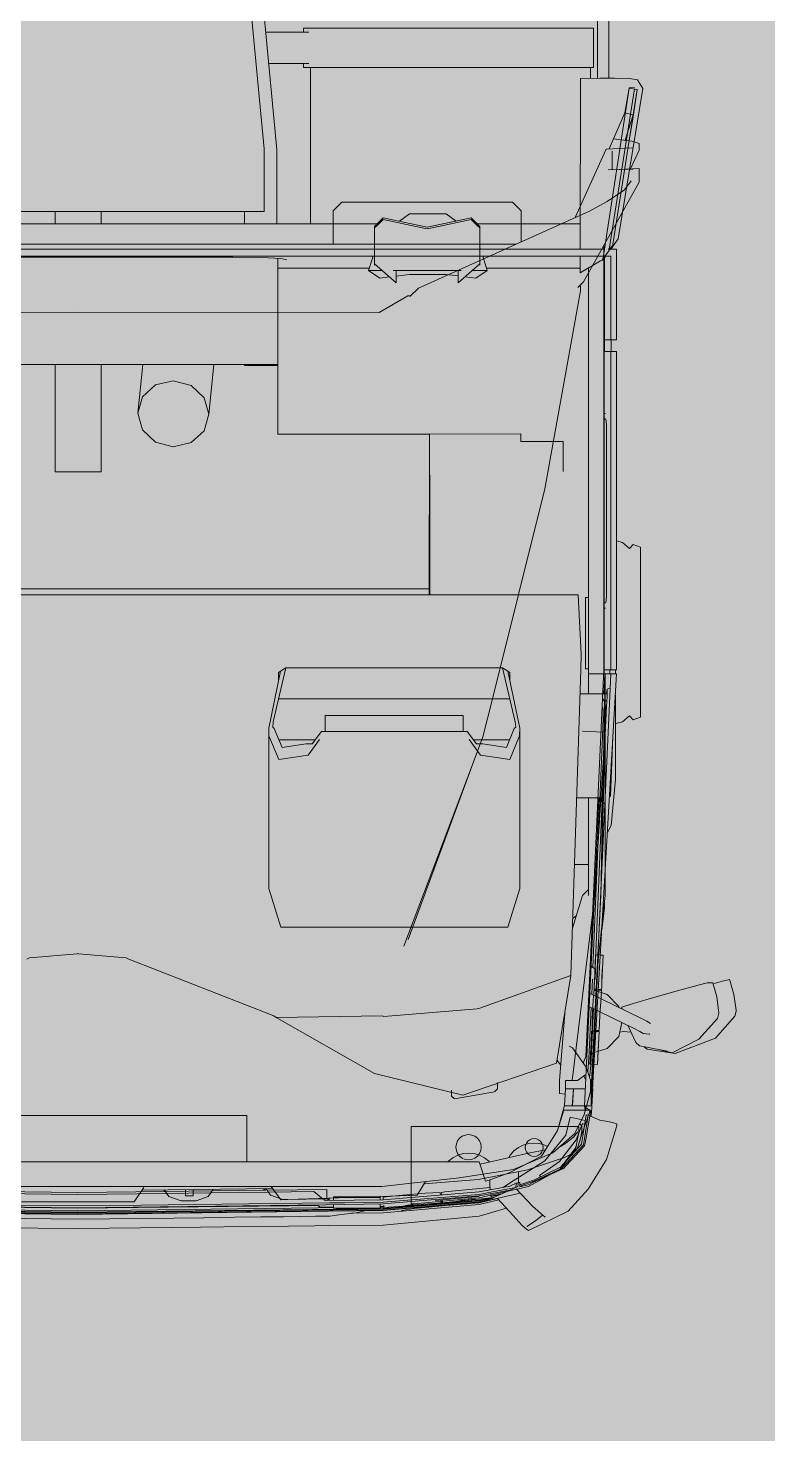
# Model space of a CAD drawing. Header units: millimetres. Extents: x 141848 to 1648660, y -821378 to -151356.
# Drawn here: x 210224 to 211249, y -199998 to -198052 of the extents above; entities that cross this region are included whole.
import ezdxf

# ---------------------------------------------------------------- set-up
doc = ezdxf.new("R2010")
doc.units = ezdxf.units.MM
doc.header["$MEASUREMENT"] = 0
doc.layers.add('Cars', color=7, linetype='Continuous')

# ---------------------------------------------------------------- blocks, each defined once
blk = doc.blocks.new('tir daf01')
at = {"layer": 'Cars', "color": 7, "linetype": 'Continuous', "lineweight": 13}
for p, q in [((296.7, 1822.4), (266.5, 1795.7)), ((303.6, 1824.3), (296.7, 1822.4)), ((305.2, 1824.3), (303.6, 1824.3)), ((326.9, 1821.2), (305.2, 1824.3)), ((346.5, 1815.7), (326.9, 1821.2)), ((347.5, 1815.4), (345.3, 1805.4)), ((347.5, 1815.4), (346.5, 1815.7)), ((266.5, 1795.7), (245, 1739.7)), ((265, 1772.9), (293.7, 1798.5)), ((301, 1800.5), (293.7, 1798.5)), ((323.5, 1797.6), (301, 1800.5)), ((342.7, 1792.2), (323.5, 1797.6)), ((345.3, 1805.4), (341.6, 1792.5)), ((342.7, 1792.2), (342.7, 1784.1)), ((246, 1735.7), (265, 1772.9)), ((339.8, 1772), (331.2, 1741.2)), ((342.7, 1784.1), (339.8, 1772)), ((251.1, 1701), (245, 1739.7)), ((246, 1735.7), (250.3, 1718.7)), ((331.2, 1741.2), (320.6, 1703.8)), ((255.7, 1690.7), (248.3, 1729.3)), ((251.1, 1701), (254.4, 1697.1)), ((272, 1704), (272, 1704.9)), ((272.9, 1695.6), (272, 1704)), ((275.7, 1691.1), (272.9, 1695.6)), ((289.9, 1700.8), (286.8, 1705.7)), ((294.2, 1692.4), (289.9, 1700.8)), ((320.6, 1703.8), (313.2, 1679)), ((1581.2, 1695), (1373.2, 1661.1)), ((1581.2, 1695), (1593.5, 1687.5)), ((255.7, 1690.7), (260.1, 1685.5)), ((260.1, 1685.5), (284.2, 1674.1)), ((274.4, 1678.7), (275.3, 1668.3)), ((279.4, 1684.1), (275.7, 1691.1)), ((310.6, 1619.4), (279.4, 1684.1)), ((329.1, 1620.4), (294.2, 1692.4)), ((313.2, 1679), (309.1, 1666)), ((712.5, 1676.5), (704.2, 1667.1)), ((710.7, 1692), (707.1, 1681.7)), ((707.1, 1681.7), (712.5, 1676.5)), ((710.7, 1692), (715.8, 1692)), ((715.8, 1692), (725.9, 1692)), ((725.9, 1692), (740.5, 1692)), ((740.5, 1692), (758.9, 1692)), ((758.9, 1692), (780.4, 1692)), ((780.4, 1692), (803.9, 1692)), ((803.9, 1692), (828.6, 1692)), ((828.6, 1692), (853.2, 1692)), ((853.2, 1692), (876.8, 1692)), ((876.8, 1692), (898.2, 1692)), ((898.2, 1692), (916.6, 1692)), ((916.6, 1692), (931.2, 1692)), ((931.2, 1692), (941.3, 1692)), ((941.3, 1692), (946.4, 1692)), ((950, 1681.7), (944.6, 1676.5)), ((944.6, 1676.5), (952.9, 1667.1)), ((946.4, 1692), (950, 1681.7)), ((1313.7, 1612.9), (1451.5, 1690)), ((1358.7, 1648.3), (1580.8, 1683.4)), ((1441.2, 1669.7), (1453.5, 1679)), ((1451.5, 1690), (1470.8, 1690)), ((1469.9, 1681.7), (1468.6, 1647)), ((1470.8, 1690), (1468.8, 1653.1)), ((1495.9, 1690), (1470.2, 1678)), ((1495.9, 1690), (1505, 1690)), ((1497.6, 1644.3), (1499.4, 1680.5)), ((1505, 1690), (1508.5, 1679.8)), ((1508.5, 1679.8), (1511.9, 1654.5)), ((1509, 1676.3), (1545.2, 1682)), ((1544.7, 1681.7), (1509.7, 1670.7)), ((1544.7, 1681.7), (1547.7, 1670.4)), ((1545.2, 1682), (1580.2, 1687.2)), ((1581.8, 1676), (1547.7, 1670.4)), ((1580.2, 1687.2), (1580.5, 1687.3)), ((1581.8, 1676), (1582.2, 1676.1)), ((1582.2, 1676.1), (1583, 1683.7)), ((1593.5, 1687.5), (1595.2, 1676.5)), ((1595.2, 1676.5), (1595.6, 1655.8)), ((143.3, 1658.8), (98.1, 1644.7)), ((145.6, 1658.9), (143.3, 1658.8)), ((147.8, 1658.9), (145.6, 1658.9)), ((149.5, 1653.3), (147.8, 1658.9)), ((172.5, 1624), (770.8, 1658.8)), ((268.7, 1661.9), (251.9, 1645.9)), ((288, 1666.1), (268.7, 1661.9)), ((275.3, 1668.3), (274.7, 1663.2)), ((306.7, 1666.7), (309.1, 1666)), ((310.2, 1661.9), (308.9, 1662.2)), ((326.9, 1645.9), (310.2, 1661.9)), ((560.9, 1651.4), (624.4, 1657.1)), ((624.4, 1657.1), (633.3, 1657.1)), ((633.3, 1657.1), (650.7, 1657.1)), ((650.7, 1657.1), (676, 1657.1)), ((676, 1657.1), (707.9, 1657.1)), ((701.4, 1657.1), (702, 1657.8)), ((704.2, 1667.1), (702, 1657.8)), ((707.9, 1657.1), (741.5, 1657.1)), ((770.8, 1658.8), (770.8, 1653.2)), ((770.8, 1651.1), (770.8, 1658.8)), ((776.5, 1657.1), (770.8, 1657.1)), ((776.5, 1658.8), (776.5, 1651.1)), ((776.5, 1658.8), (1217.4, 1658.8)), ((952.9, 1667.1), (954.9, 1658.8)), ((1217.4, 1658.8), (1217.4, 1651.1)), ((1233.2, 1651.1), (1233.2, 1658.8)), ((1233.2, 1658.8), (1358.7, 1658.8)), ((1373.2, 1661.1), (1358.7, 1650.9)), ((1358.7, 1650.7), (1358.7, 1658.8)), ((1365.2, 1653.5), (1394.7, 1658.2)), ((1425.1, 1645.9), (1441.2, 1669.7)), ((1547.7, 1670.4), (1511.9, 1654.5)), ((1595.6, 1655.8), (1595.8, 1635.7)), ((98.1, 1644.7), (57.4, 1619.4)), ((150, 1651), (149.5, 1653.3)), ((151.2, 1644), (150, 1651)), ((152.7, 1635.5), (151.2, 1644)), ((158.6, 1621.7), (152.7, 1635.7)), ((463.7, 1636.9), (196.2, 1623.5)), ((251.9, 1645.9), (245.3, 1625)), ((297.9, 1635.6), (276.8, 1634.6)), ((308.4, 1636.1), (297.9, 1635.6)), ((304.9, 1635.8), (297.9, 1635.6)), ((315.5, 1636.8), (304.9, 1635.8)), ((332.4, 1637.8), (315.5, 1636.8)), ((332.3, 1629), (326.9, 1645.9)), ((332.4, 1637.8), (332.6, 1633.3)), ((337, 1638.2), (333.8, 1638)), ((333.9, 1633.4), (333.8, 1638)), ((343.6, 1638.5), (337, 1638.2)), ((381.1, 1640), (343.6, 1638.5)), ((348.5, 1638.4), (348.5, 1638.5)), ((351.8, 1638.5), (348.5, 1638.4)), ((365.6, 1639), (351.8, 1638.5)), ((355.7, 1621.7), (776.5, 1641)), ((696.1, 1643.1), (362.4, 1628.9)), ((364.3, 1625.9), (694.9, 1639.9)), ((374.7, 1633), (463.7, 1642.9)), ((374.7, 1633), (463.7, 1642.9)), ((381.2, 1639.5), (381.1, 1640)), ((381.3, 1636.1), (381.2, 1639.5)), ((415.8, 1638.1), (446.9, 1641.9)), ((463.7, 1642.9), (426.7, 1638.8)), ((446.9, 1641.9), (454.8, 1641.9)), ((479.4, 1642.9), (463.7, 1642.9)), ((770.8, 1642.9), (463.7, 1636.9)), ((463.7, 1642.9), (479.4, 1642.9)), ((463.7, 1636.9), (691.1, 1642.9)), ((655.9, 1640.6), (463.7, 1628.6)), ((496.4, 1642.9), (479.4, 1642.9)), ((479.4, 1642.9), (496.4, 1642.9)), ((496.8, 1642.9), (496.4, 1642.9)), ((496.4, 1642.9), (523.3, 1642.9)), ((523.3, 1642.9), (570.4, 1642.9)), ((551.3, 1646), (560.9, 1651.4)), ((570.4, 1642.9), (638.4, 1642.9)), ((590.6, 1642.7), (593.2, 1638)), ((593.2, 1638.3), (596, 1638.6)), ((596, 1637.9), (593.2, 1638)), ((596, 1638.6), (603.7, 1639.2)), ((599.2, 1638), (596, 1637.9)), ((599.2, 1603.5), (599.2, 1638.8)), ((600.6, 1648.9), (601.7, 1650.1)), ((683.4, 1653.7), (601.7, 1650.1)), ((603.7, 1639.2), (616.8, 1639.9)), ((616.8, 1639.9), (725.9, 1644.9)), ((638.4, 1642.9), (691.1, 1642.9)), ((691.5, 1612), (690.2, 1640.8)), ((691.1, 1642.9), (770.8, 1642.9)), ((694.9, 1639.9), (711.2, 1640.2)), ((714.5, 1643.4), (696.1, 1643.1)), ((711.2, 1640.2), (720, 1640)), ((725.5, 1643.2), (714.5, 1643.4)), ((720, 1640), (724.2, 1639.5)), ((724.2, 1639.5), (724.4, 1638.6)), ((730.3, 1642.6), (725.5, 1643.2)), ((725.9, 1644.9), (739, 1645.6)), ((736.4, 1640.2), (730.3, 1642.6)), ((733.3, 1645.3), (733.3, 1643.2)), ((733.3, 1643.2), (733.3, 1643.1)), ((739, 1645.6), (746.8, 1645.8)), ((742.9, 1608.2), (742.9, 1645.7)), ((746.8, 1645.1), (742.9, 1644.9)), ((742.9, 1641.1), (770.7, 1642.4)), ((746.8, 1645.8), (749.7, 1645.7)), ((749.7, 1645.5), (746.8, 1645.1)), ((751.6, 1650.1), (749.7, 1645.5)), ((770.7, 1642.4), (770.8, 1642.4)), ((770.8, 1619.7), (770.7, 1642.4)), ((770.8, 1653.2), (770.8, 1649.5)), ((770.8, 1651), (770.8, 1651.1)), ((770.8, 1649.4), (770.8, 1651)), ((770.8, 1649.5), (776.5, 1649.5)), ((770.8, 1640.7), (770.8, 1649.4)), ((770.8, 1642), (770.8, 1641.7)), ((770.8, 1641.7), (770.8, 1641.7)), ((776.5, 1651.1), (776.5, 1641.7)), ((776.5, 1651), (776.5, 1648.2)), ((776.5, 1651), (1217.4, 1651)), ((776.5, 1648.2), (776.5, 1641)), ((776.5, 1641), (1364, 1641)), ((861.7, 1641), (861.7, 1643.5)), ((872, 1644.3), (869.3, 1643.5)), ((869.3, 1641), (869.3, 1643.5)), ((878.9, 1644.7), (872, 1644.3)), ((892.7, 1644.8), (878.9, 1644.7)), ((1100.4, 1644.8), (892.7, 1644.8)), ((1114.3, 1644.7), (1100.4, 1644.8)), ((1121.2, 1644.3), (1114.3, 1644.7)), ((1123.9, 1643.5), (1121.2, 1644.3)), ((1123.9, 1643.5), (1123.9, 1641)), ((1131.4, 1643.5), (1131.4, 1641)), ((1217.4, 1651.1), (1217.4, 1641.7)), ((1233.2, 1651.1), (1217.4, 1651.1)), ((1217.4, 1651), (1217.4, 1648.2)), ((1217.4, 1648.2), (1217.4, 1641)), ((1233.2, 1642), (1217.4, 1642)), ((1217.4, 1641.7), (1233.2, 1641.7)), ((1233.2, 1651), (1233.2, 1651.1)), ((1233.2, 1648.2), (1233.2, 1651)), ((1233.2, 1641), (1233.2, 1648.2)), ((1347.2, 1642), (1233.2, 1642)), ((1233.2, 1641.7), (1233.2, 1642)), ((1233.2, 1641.6), (1233.2, 1641.7)), ((1326.2, 1608.1), (1342.6, 1636.3)), ((1342.6, 1636.3), (1343.7, 1639.4)), ((1345.6, 1640.6), (1343.7, 1639.4)), ((1344.3, 1639.6), (1349.1, 1643.6)), ((1349.1, 1643.6), (1344.3, 1639.6)), ((1344.3, 1639.6), (1344.3, 1639.2)), ((1349.1, 1651.1), (1349.1, 1651)), ((1349.1, 1651), (1349.1, 1648.2)), ((1349.1, 1648.2), (1349.1, 1641)), ((1349.1, 1641), (1349.1, 1642.7)), ((1349.1, 1635.1), (1349.1, 1640.3)), ((1349.1, 1629), (1349.1, 1640.3)), ((1358.7, 1649.4), (1362.4, 1651.9)), ((1358.7, 1647), (1358.7, 1649.5)), ((1358.7, 1399.5), (1358.7, 1641.8)), ((1363.6, 1653.3), (1365.2, 1653.5)), ((1402.6, 1601.5), (1497.6, 1644.3)), ((1411.4, 1621.1), (1425.1, 1645.9)), ((1468.8, 1652.6), (1494.5, 1652.6)), ((1511.9, 1654.5), (1497.8, 1648.4)), ((1595.8, 1635.7), (1595.3, 1608.9)), ((1595.7, 1648), (1971.1, 1648)), ((57.4, 1619.4), (26.5, 1591.5)), ((159.5, 1619.5), (118.5, 1612.9)), ((119.6, 1610.1), (160.1, 1616.6)), ((166.8, 1622.3), (130.4, 1609.6)), ((158, 1623.2), (162.8, 1624.1)), ((158.6, 1621.8), (166.6, 1623.2)), ((159.5, 1619.5), (158.6, 1621.7)), ((160.1, 1616.6), (159.5, 1619.5)), ((160.8, 1614), (192.3, 1622.8)), ((162.8, 1624.1), (196.3, 1625.8)), ((166.4, 1614.2), (166.4, 1618.6)), ((166.6, 1623.2), (166.6, 1623.1)), ((166.6, 1623.1), (166.6, 1623.1)), ((166.6, 1623.1), (166.6, 1622.3)), ((168.5, 1618.4), (166.8, 1622.3)), ((170, 1616.6), (168.5, 1618.4)), ((172.4, 1622.7), (172.3, 1615.4)), ((214.5, 1626.4), (172.4, 1624.4)), ((172.4, 1615.2), (172.4, 1624.4)), ((553.3, 1632.2), (172.5, 1614.2)), ((172.5, 1623.5), (172.7, 1620.4)), ((196.2, 1623.5), (172.5, 1623.5)), ((172.7, 1620.4), (172.5, 1597.1)), ((192.3, 1622.8), (208.3, 1622.4)), ((196.3, 1625.8), (196.3, 1625.5)), ((463.7, 1628.6), (207.7, 1597.3)), ((215.8, 1616.2), (207.7, 1604.6)), ((208.3, 1622.4), (226, 1616.4)), ((213.9, 1613.5), (208.8, 1615.9)), ((215.1, 1621.6), (212.3, 1621)), ((228.8, 1623), (215.1, 1621.6)), ((219.2, 1618.7), (220.1, 1618.9)), ((220.1, 1618.9), (231.5, 1620)), ((226, 1616.4), (253, 1597.6)), ((226.5, 1625.1), (228.3, 1626.1)), ((228.3, 1626.1), (374.7, 1633)), ((246.7, 1624), (228.8, 1623)), ((275.3, 1634.5), (229.9, 1632.5)), ((258.8, 1633.5), (229.9, 1632.5)), ((230.2, 1627.3), (229.9, 1632.5)), ((229.9, 1632.5), (229.9, 1632.5)), ((230.3, 1626.1), (230.5, 1622.4)), ((275.8, 1624.8), (230.5, 1622.4)), ((230.5, 1621.8), (259.3, 1623.4)), ((230.5, 1622.4), (230.5, 1621.8)), ((231.5, 1620), (247, 1620.9)), ((231.7, 1612.4), (241.1, 1615.9)), ((241.1, 1615.9), (355.7, 1621.7)), ((307.2, 1626.6), (246.7, 1624)), ((247, 1620.9), (308.6, 1623.5)), ((275.3, 1634.5), (258.8, 1633.5)), ((259.3, 1623.4), (275.8, 1624.2)), ((259.3, 1623.3), (259.3, 1623.9)), ((275.3, 1634.5), (275.5, 1630)), ((275.8, 1624.8), (275.6, 1628.2)), ((275.8, 1624.6), (275.8, 1624.8)), ((275.8, 1624.2), (275.8, 1624.6)), ((276.8, 1634.6), (277, 1630)), ((277.1, 1628.2), (277.3, 1624.7)), ((292.8, 1625.1), (277.3, 1624.7)), ((318.8, 1626.5), (292.8, 1625.1)), ((305, 1625.8), (304.9, 1625.8)), ((305.1, 1625.8), (305, 1625.8)), ((332.9, 1627.9), (318.8, 1626.5)), ((347.8, 1628.3), (325.7, 1627.4)), ((327.2, 1624.3), (347.9, 1625.2)), ((332.8, 1630.8), (332.9, 1627.9)), ((334.1, 1628.1), (334, 1630.8)), ((334.2, 1627.9), (334.1, 1628.1)), ((337.4, 1627.9), (334.2, 1627.9)), ((344.1, 1628.1), (337.4, 1627.9)), ((381.6, 1629.6), (344.1, 1628.1)), ((347.8, 1629), (361.9, 1629.6)), ((347.8, 1627.3), (347.8, 1629)), ((361.9, 1629.6), (366.7, 1622.2)), ((381.4, 1633), (381.6, 1629.6)), ((463.7, 1619.7), (479.4, 1619.7)), ((472.1, 1619.7), (463.9, 1611.6)), ((479.4, 1619.7), (496.4, 1619.7)), ((496.4, 1619.7), (523.3, 1619.7)), ((506.7, 1600.5), (506.7, 1619.7)), ((523.3, 1619.7), (570.4, 1619.7)), ((599.2, 1634.3), (553.3, 1632.2)), ((570.4, 1619.7), (599.2, 1619.7)), ((742.9, 1619.7), (770.8, 1619.7)), ((770.8, 1619.7), (776.6, 1619.7)), ((776.6, 1619.7), (889.7, 1619.7)), ((777.6, 1619.7), (777.6, 1615.5)), ((876.4, 1615.5), (876.4, 1619.7)), ((889.7, 1619.7), (940.2, 1619.7)), ((940.2, 1619.7), (997.5, 1619.7)), ((997.5, 1619.7), (1041.6, 1619.7)), ((1041.6, 1619.7), (1332.7, 1619.7)), ((1305, 1384), (1411.4, 1621.1)), ((1326.2, 1608.1), (1332.7, 1619.6)), ((1332.7, 1619.7), (1332.7, 1619.3)), ((1348.9, 1473.2), (1349.1, 1635.1)), ((1610.3, 1622.5), (1595.5, 1622.5)), ((1595.7, 1632.2), (1971.1, 1632.2)), ((1610.3, 1618.6), (1610.3, 1626.6)), ((1665, 1626.6), (1610.3, 1626.6)), ((1610.3, 1602), (1610.3, 1618.6)), ((1665, 1626.6), (1665, 1618.6)), ((1665, 1618.6), (1665, 1602)), ((113.9, 1602.1), (84.7, 1580.7)), ((118.5, 1612.9), (85.9, 1582.6)), ((85.9, 1580.7), (115, 1602.2)), ((87.6, 1581.1), (119.6, 1610.1)), ((125.4, 1602.7), (95.3, 1579.6)), ((106.4, 1597.6), (100.5, 1585.7)), ((113.2, 1603.9), (106.4, 1597.6)), ((107.3, 1570.5), (134.2, 1601)), ((113.2, 1603.9), (125.4, 1608.4)), ((126.1, 1608.2), (113.2, 1603.9)), ((126.9, 1604.7), (113.9, 1602.1)), ((115, 1602.2), (116.2, 1602.4)), ((120.8, 1588.5), (129.2, 1598.9)), ((147.9, 1611.5), (125.4, 1602.7)), ((125.4, 1608.4), (136.9, 1610.6)), ((136.9, 1610.6), (126.1, 1608.2)), ((131.6, 1605.7), (126.9, 1604.7)), ((129.2, 1598.9), (136.7, 1605.1)), ((130.2, 1609.3), (130.4, 1609.6)), ((134.7, 1606.3), (131.6, 1605.7)), ((134.2, 1601), (160.8, 1614)), ((144.2, 1606.3), (134.7, 1606.3)), ((143.9, 1610.4), (136.9, 1610.6)), ((143.9, 1610.4), (148, 1607.8)), ((144.2, 1606.3), (144.2, 1606)), ((144.2, 1606), (144.2, 1604.7)), ((144.2, 1604.7), (144.2, 1602.2)), ((144.2, 1602.2), (144.2, 1580.8)), ((146.7, 1614.5), (147.8, 1612)), ((147.8, 1612), (147.9, 1611.5)), ((152.4, 1615.4), (157.1, 1594.4)), ((166.8, 1585.6), (166.4, 1614.2)), ((166.6, 1615.4), (166.6, 1615.4)), ((166.6, 1615.4), (171.7, 1615.1)), ((172.5, 1614.2), (166.7, 1615.4)), ((170.4, 1615.6), (172.5, 1615)), ((172.4, 1615.4), (171, 1615.4)), ((172.4, 1615.2), (171.6, 1615.2)), ((172.3, 1614.2), (172.3, 1614.2)), ((172.5, 1597.1), (172.7, 1614.2)), ((196.3, 1599), (172.5, 1597.2)), ((196.3, 1599), (172.5, 1597.5)), ((172.6, 1586.5), (172.5, 1597.1)), ((172.5, 1597.1), (172.6, 1586.5)), ((196.3, 1615.3), (196.3, 1599)), ((196.3, 1599), (196.3, 1587.9)), ((196.3, 1587.9), (196.3, 1599)), ((207.7, 1604.6), (207.8, 1587.9)), ((207.7, 1597.3), (207.8, 1587.9)), ((212.8, 1614), (214.2, 1614)), ((253, 1597.6), (255, 1592.8)), ((463.9, 1611.6), (418.7, 1597.6)), ((431.9, 1598.1), (435.9, 1602.9)), ((691.5, 1611.6), (691.5, 1612)), ((782.3, 1615.5), (777.6, 1615.5)), ((871.7, 1615.5), (782.3, 1615.5)), ((876.4, 1615.5), (871.7, 1615.5)), ((880.3, 1589.1), (880.3, 1605.3)), ((1027, 1559.1), (1301.4, 1608.6)), ((1301.4, 1608.6), (1307.6, 1608.6)), ((1305.8, 1605.1), (1313.7, 1612.9)), ((1307.6, 1608.6), (1307.7, 1607)), ((1326.2, 1608.1), (1326.2, 1608.1)), ((1349.1, 1608.1), (1326.2, 1608.1)), ((1332.7, 1608.1), (1332.7, 1478.5)), ((1595.3, 1608.9), (1358.7, 1608.2)), ((1394.2, 1608.3), (1394.2, 1465.4)), ((1610.3, 1559.5), (1610.3, 1602)), ((1665, 1602), (1665, 1559.5)), ((26.5, 1591.5), (0, 1536.8)), ((61.1, 1536.6), (84.7, 1580.7)), ((85.9, 1582.6), (68.6, 1545.5)), ((70.2, 1544.8), (87.6, 1581.1)), ((95.3, 1579.6), (76.1, 1551.9)), ((98.7, 1579.5), (84.1, 1535.5)), ((132.2, 1588.3), (96.6, 1559.2)), ((100.5, 1585.7), (97.6, 1576.2)), ((116.4, 1580.8), (120.8, 1588.5)), ((157.1, 1594.4), (132.2, 1588.3)), ((172.9, 1586.5), (138.5, 1576.8)), ((138.5, 1576.8), (166.8, 1585.6)), ((144.2, 1580.8), (144.2, 1536.6)), ((166.8, 1585.6), (166.8, 1585.6)), ((196.3, 1587.9), (172.6, 1586.5)), ((172.6, 1586.5), (196.3, 1587.9)), ((196.3, 1587.9), (172.9, 1586.5)), ((188.8, 1587.5), (189.6, 1579.8)), ((189.6, 1579.8), (207.8, 1579.8)), ((204.2, 1587.9), (196.3, 1587.9)), ((196.3, 1587.9), (204.2, 1587.9)), ((207.8, 1587.9), (204.2, 1587.9)), ((204.2, 1587.9), (207.8, 1587.9)), ((207.8, 1579.8), (300.5, 1586.9)), ((228.9, 1581.4), (235.5, 1576.2)), ((353.1, 1595.5), (231.5, 1575.5)), ((880.3, 1070.6), (880.3, 1589.1)), ((1092.5, 1584.8), (1050.8, 1584.8)), ((1092.5, 1584.8), (1092.5, 1525.9)), ((23.9, 1553.3), (18.3, 1559.9)), ((96.6, 1559.2), (65.6, 1510.2)), ((84.2, 1515.9), (107.3, 1570.5)), ((138.5, 1576.8), (103.1, 1554.8)), ((103.1, 1554.9), (138.5, 1576.8)), ((107.2, 1536.6), (111.6, 1560.1)), ((118.2, 1559.5), (116.4, 1563.1)), ((120.3, 1552.1), (118.2, 1559.5)), ((231.5, 1575.5), (187.2, 1445.7)), ((736, 1486.6), (1027, 1559.1)), ((1610.3, 1291.7), (1610.3, 1559.5)), ((1665, 1559.5), (1665, 1291.7)), ((5.3, 1534.4), (13.3, 1546.2)), ((13.3, 1546.2), (21.3, 1556.3)), ((33.8, 1542.2), (23.9, 1553.3)), ((57.6, 1519.4), (33.8, 1542.2)), ((68.6, 1545.5), (61.4, 1524.5)), ((63, 1524.6), (70.2, 1544.8)), ((74.4, 1553.5), (76.1, 1551.9)), ((80, 1510.1), (103.1, 1554.9)), ((102.9, 1547.7), (102.5, 1544.5)), ((102.5, 1544.5), (102.9, 1541.3)), ((104.1, 1550.7), (102.9, 1547.7)), ((102.9, 1541.3), (104.1, 1538.3)), ((106.1, 1553.3), (104.1, 1550.7)), ((104.1, 1538.3), (106.1, 1535.7)), ((108.7, 1555.3), (106.1, 1553.3)), ((111.7, 1556.5), (108.7, 1555.3)), ((114.9, 1556.9), (111.7, 1556.5)), ((118.1, 1556.5), (114.9, 1556.9)), ((121.1, 1555.3), (118.1, 1556.5)), ((121, 1544.5), (120.3, 1552.1)), ((120.3, 1536.8), (121, 1544.5)), ((123.7, 1553.3), (121.1, 1555.3)), ((125.7, 1550.7), (123.7, 1553.3)), ((123.7, 1535.7), (125.7, 1538.3)), ((126.9, 1547.7), (125.7, 1550.7)), ((125.7, 1538.3), (126.9, 1541.3)), ((127.4, 1544.5), (126.9, 1547.7)), ((126.9, 1541.3), (127.4, 1544.5)), ((0, 1536.8), (1.6, 1533.8)), ((1.6, 1533.8), (6.7, 1527.7)), ((6.7, 1527.7), (20.8, 1515.5)), ((42.5, 1484.4), (51.6, 1525.1)), ((45.3, 1468.5), (61.1, 1536.6)), ((55.9, 1511), (59.6, 1519.1)), ((59.6, 1519.1), (60.9, 1521.9)), ((60.9, 1521.9), (68.1, 1522.8)), ((61.4, 1510.6), (65.4, 1519.4)), ((68.1, 1522.8), (81.5, 1523)), ((84.1, 1535.5), (70.4, 1467.4)), ((92, 1469.5), (107.2, 1536.6)), ((106.1, 1535.7), (108.7, 1533.7)), ((108.7, 1533.7), (111.7, 1532.5)), ((110.1, 1516.5), (114.7, 1522.6)), ((111.7, 1532.5), (114.9, 1532)), ((114.7, 1522.6), (118.2, 1529.5)), ((114.9, 1532), (118.1, 1532.5)), ((118.1, 1532.5), (121.1, 1533.7)), ((118.2, 1529.5), (120.3, 1536.8)), ((121.1, 1533.7), (123.7, 1535.7)), ((144.2, 1536.6), (144.2, 1468.6)), ((420, 1507.9), (473.4, 1524.6)), ((473.4, 1524.6), (695.6, 1524.6)), ((684.8, 1524.4), (652.2, 1510.7)), ((695.6, 1524.6), (684.8, 1524.4)), ((695.6, 1524.6), (774.3, 1508.1)), ((1103, 1525.9), (1092.5, 1525.9)), ((1103, 1525.9), (1102.8, 1399.7)), ((1365.9, 1519.6), (1365.9, 912.2)), ((1369, 1526.5), (1403.9, 1526.5)), ((1403.9, 1526.5), (1407.9, 1526.5)), ((1407.9, 1526.5), (1411.9, 1526.5)), ((1423.8, 1514.6), (1411.9, 1526.5)), ((20, 1468.5), (31, 1506)), ((20.8, 1515.5), (44.5, 1493.6)), ((47.7, 1484.6), (50.6, 1499.5)), ((47.8, 1468.5), (55.9, 1511)), ((50.6, 1499.5), (55.5, 1510.2)), ((53.4, 1468.5), (61.4, 1510.6)), ((55.5, 1510.2), (55.7, 1510.2)), ((65.6, 1510.2), (59.7, 1501.4)), ((69.8, 1482.2), (80, 1510.1)), ((72.8, 1440.7), (84.2, 1515.9)), ((80, 1510.1), (80, 1510.1)), ((101, 1509.3), (104.4, 1511.4)), ((104.4, 1511.4), (110.1, 1516.5)), ((420, 1507.9), (420, 1193.3)), ((658.4, 1470.2), (652.2, 1510.7)), ((679.3, 1510.4), (679.3, 1460.5)), ((736, 1510.9), (736, 1190.3)), ((760.9, 1510.9), (772.5, 1510.9)), ((772.5, 1510.9), (774.3, 1508.1)), ((774.3, 1508.1), (779.2, 1500.8)), ((1423.8, 1514.6), (1423.8, 1396.3)), ((36.1, 1468.5), (42.4, 1495.6)), ((38.5, 1468.5), (44.3, 1493.8)), ((39.6, 1431.5), (45, 1484.8)), ((39.6, 1468.5), (42.3, 1481.2)), ((40.9, 1468.5), (44.5, 1486.1)), ((41.9, 1480.4), (41.3, 1479.1)), ((41.8, 1468.5), (44.8, 1483.5)), ((41.9, 1480.4), (42.1, 1480.4)), ((42.3, 1481.2), (44.1, 1485.2)), ((42.5, 1484.4), (43.5, 1483.9)), ((44.1, 1485.2), (44.3, 1485.2)), ((44.5, 1486.1), (45.6, 1488.5)), ((45, 1484.8), (45.7, 1484.8)), ((45.1, 1484.8), (46, 1489.3)), ((45.6, 1488.5), (45.8, 1488.5)), ((45.7, 1484.8), (50.2, 1484.4)), ((46, 1489.3), (48.8, 1495.5)), ((46.9, 1484.7), (49.2, 1496.3)), ((48.8, 1495.5), (49, 1495.5)), ((49.2, 1496.3), (50.3, 1498.7)), ((50.3, 1498.7), (50.5, 1498.7)), ((59.7, 1483.4), (54.4, 1430)), ((59.7, 1483.4), (56.3, 1483.7)), ((69.8, 1482.9), (59.7, 1483.3)), ((69.8, 1482.2), (68.5, 1477.2)), ((69.8, 1482.9), (69.8, 1482.2)), ((95, 1482.6), (96.2, 1481.6)), ((96.2, 1481.6), (100.8, 1475.5)), ((191.5, 1486.6), (182.8, 1437)), ((192, 1489.2), (191.5, 1486.6)), ((192.5, 1490.1), (192, 1489.2)), ((196, 1493.5), (192.5, 1490.1)), ((199.1, 1493.5), (196, 1493.5)), ((204.7, 1493.5), (199.1, 1493.5)), ((683.6, 1473.5), (736, 1486.6)), ((1329.5, 1479.5), (1318.8, 1463.8)), ((1329.5, 1458.8), (1329.5, 1479.5)), ((1329.5, 1479.5), (1349, 1473.2)), ((7.3, 1335.3), (20, 1468.5)), ((24.3, 1335.2), (36.1, 1468.5)), ((39, 1468.5), (27.5, 1335.2)), ((28.1, 1335.2), (39.6, 1468.5)), ((29.5, 1335.2), (40.9, 1468.5)), ((30.4, 1335.2), (41.8, 1468.5)), ((34.4, 1421.6), (38.5, 1468.5)), ((36.7, 1335.2), (47.8, 1468.5)), ((37.2, 1382.7), (45.3, 1468.5)), ((41.3, 1479.1), (39, 1468.5)), ((41.3, 1443), (43.3, 1462.6)), ((42.3, 1335.2), (53.4, 1468.5)), ((47, 1468.5), (43.3, 1428)), ((70.4, 1467.4), (64.4, 1392)), ((94.9, 1468.5), (68.5, 1477.2)), ((94.9, 1335.2), (94.9, 1468.5)), ((100.2, 1462.3), (98.4, 1458.1)), ((102.9, 1466), (100.2, 1462.3)), ((100.8, 1475.5), (104.3, 1468.6)), ((106.6, 1468.7), (102.9, 1466)), ((104.3, 1468.6), (106.4, 1461.2)), ((106.4, 1461.2), (107.1, 1453.6)), ((110.8, 1470.5), (106.6, 1468.7)), ((115.3, 1471.1), (110.8, 1470.5)), ((119.8, 1470.5), (115.3, 1471.1)), ((124.1, 1468.7), (119.8, 1470.5)), ((127.7, 1466), (124.1, 1468.7)), ((130.5, 1462.3), (127.7, 1466)), ((132.2, 1458.1), (130.5, 1462.3)), ((144.2, 1468.6), (144.2, 1428)), ((643.9, 1458.5), (683.6, 1473.5)), ((658.4, 1470.2), (679.7, 1454.3)), ((1338.8, 1469.3), (1312.2, 1439.4)), ((1318.8, 1463.8), (1320.7, 1448.9)), ((1336.8, 1469.3), (1338.8, 1469.3)), ((1349.9, 1469.3), (1349.2, 1469.3)), ((1358.7, 1470), (1361, 1469.3)), ((1390.3, 1469.3), (1388.3, 1469.3)), ((1390.3, 1469.3), (1402.2, 1457.4)), ((40.7, 1438.4), (41.3, 1443)), ((61, 1333.4), (72.8, 1440.7)), ((98.4, 1458.1), (97.8, 1453.6)), ((97.8, 1453.6), (98.4, 1449.1)), ((98.4, 1449.1), (100.2, 1444.9)), ((100.2, 1444.9), (102.9, 1441.2)), ((102.9, 1441.2), (106.6, 1438.5)), ((106.4, 1446), (104.3, 1438.6)), ((107.1, 1453.6), (106.4, 1446)), ((124.1, 1438.5), (127.7, 1441.2)), ((127.7, 1441.2), (130.5, 1444.9)), ((130.5, 1444.9), (132.2, 1449.1)), ((132.8, 1453.6), (132.2, 1458.1)), ((132.2, 1449.1), (132.8, 1453.6)), ((187.2, 1445.7), (217.3, 1323.4)), ((393.5, 1363.9), (643.9, 1458.5)), ((638.9, 1456.6), (403, 1369.9)), ((712.9, 1446.2), (691.1, 1446.2)), ((712.9, 1255), (712.9, 1446.2)), ((1329.5, 1349), (1329.5, 1443.5)), ((1402.2, 1457.4), (1389.3, 1396.3)), ((32.3, 1398.6), (34.4, 1421.6)), ((38.4, 1417.4), (38.8, 1422.1)), ((38.8, 1422.1), (39.6, 1431.5)), ((40.6, 1438.4), (40.7, 1438.4)), ((43.3, 1428), (41.4, 1407.2)), ((54.4, 1430), (53.4, 1420.6)), ((96.2, 1425.6), (94.9, 1424.4)), ((100.8, 1431.7), (96.2, 1425.6)), ((104.3, 1438.6), (100.8, 1431.7)), ((106.6, 1438.5), (110.8, 1436.7)), ((110.8, 1436.7), (115.3, 1436.1)), ((115.3, 1436.1), (119.8, 1436.7)), ((119.8, 1436.7), (124.1, 1438.5)), ((144.2, 1428), (144.2, 1407.2)), ((182.8, 1437), (182.3, 1434.4)), ((182.3, 1434.4), (182.8, 1433.5)), ((182.8, 1433.5), (185.9, 1430.1)), ((185.9, 1430.1), (189, 1430.1)), ((189, 1430.1), (194.2, 1430.1)), ((1312.2, 1439.4), (1329.5, 1439.4)), ((1321.9, 1439.4), (1324, 1422.7)), ((1324, 1422.7), (1324, 1371.8)), ((1407.7, 1422.7), (1397.8, 1436.3)), ((1407.7, 1371.8), (1407.7, 1422.7)), ((36.5, 1391.3), (38.5, 1415.4)), ((38.4, 1417.4), (42.1, 1417.1)), ((41.6, 1415.1), (38.5, 1415.4)), ((39.2, 1415.3), (39.4, 1417.3)), ((40.1, 1415.2), (40.3, 1417.2)), ((52.6, 1414.2), (48.9, 1414.5)), ((49.1, 1416.4), (52.5, 1416)), ((52.6, 1414.2), (51.6, 1393.9)), ((52.5, 1416), (52.7, 1416)), ((53.4, 1420.6), (52.7, 1416)), ((144.2, 1407.2), (144.2, 1394)), ((1349.1, 1418.3), (1349.1, 1399.5)), ((29.9, 1375.3), (30.7, 1382.6)), ((30.7, 1382.6), (32.3, 1398.6)), ((32, 1336.3), (34.9, 1383.4)), ((34.6, 1375.7), (34.9, 1383.4)), ((36.1, 1383.3), (34.9, 1383.4)), ((35.8, 1376.2), (36.5, 1391.3)), ((36.8, 1375.9), (37.2, 1382.7)), ((48.3, 1372.3), (48.7, 1382.2)), ((51.6, 1393.9), (48.6, 1357)), ((67.7, 1394), (48.7, 1382.2)), ((144.2, 1394), (144.2, 1388)), ((144.2, 1388), (144.2, 1377)), ((889.7, 1399.9), (880.3, 1399.9)), ((1050.3, 1399.7), (880.3, 1399.8)), ((1102.8, 1399.6), (880.3, 1399.2)), ((888.5, 1399.2), (888.5, 425.3)), ((940.2, 1399.9), (889.7, 1399.9)), ((1041.6, 1399.9), (940.2, 1399.9)), ((1050.8, 1399.7), (1041.6, 1399.9)), ((1080.2, 1399.7), (1050.8, 1399.7)), ((1102.8, 1399.7), (1080.2, 1399.7)), ((1080.2, 1399.7), (1080.2, 1399.7)), ((1102.8, 1399.7), (1102.7, 1189.2)), ((1293.3, 1372.2), (1305, 1384)), ((1349.1, 1399.5), (1349.1, 1380.6)), ((1358.7, 1225.3), (1358.7, 1399.5)), ((1389.3, 1396.3), (1402.2, 1335.2)), ((1423.8, 1396.3), (1423.8, 1277.9)), ((27.1, 1360.3), (27.9, 1363.9)), ((27.9, 1363.9), (29.9, 1375.3)), ((34.6, 1366.2), (35.8, 1376.2)), ((34.6, 1366.2), (34.6, 1375.7)), ((36.8, 1373.9), (36.8, 1375.9)), ((36.8, 1373.9), (144.2, 1373.9)), ((42.7, 1203.3), (48.3, 1372.3)), ((48.3, 1372.3), (48.3, 1370.2)), ((144.2, 1377), (144.2, 1373.9)), ((393.5, 1363.9), (393.5, 1363.9)), ((1294.5, 1369.4), (1271.2, 1329.6)), ((1294.5, 1369.4), (1294.5, 1373.4)), ((1324, 1371.8), (1321.6, 1353.2)), ((1397.5, 1357.7), (1407.7, 1371.8)), ((48.6, 1357), (46.1, 1335.1)), ((1312.2, 1353.2), (1338.8, 1323.3)), ((1329.5, 1353.2), (1312.2, 1353.2)), ((1320.4, 1343.9), (1318.8, 1330.7)), ((6.8, 1259.6), (7.3, 1335.3)), ((23.8, 1291.4), (24.3, 1335.2)), ((27.5, 1335.2), (26.1, 1221.7)), ((26.7, 1223.8), (28.1, 1335.2)), ((28.2, 1231.2), (29.5, 1335.2)), ((29.2, 1237.4), (30.4, 1335.2)), ((30.9, 1331.2), (31, 1307.7)), ((36, 1331.2), (30.9, 1331.2)), ((34.9, 1336), (32, 1336.3)), ((32.4, 1331.2), (32.5, 1335.2)), ((32.5, 1335.2), (32.6, 1336.2)), ((33.3, 1331.2), (33.4, 1335.2)), ((33.4, 1335.2), (33.5, 1336.1)), ((35.7, 1255.3), (36.7, 1335.2)), ((41.3, 1255), (42.3, 1335.2)), ((46.1, 1335.1), (42.3, 1335.4)), ((45.7, 1331.2), (42.3, 1331.2)), ((45.7, 1331.2), (45.6, 1266.4)), ((45.9, 1331.2), (45.7, 1331.2)), ((46.5, 1331.2), (45.9, 1331.2)), ((46.5, 1331.2), (45.9, 1331.2)), ((46.4, 1307.7), (46.5, 1331.2)), ((61, 1226.6), (61, 1333.4)), ((94.9, 912.2), (94.9, 1335.2)), ((1271.2, 1329.6), (1271.5, 912.2)), ((1318.8, 1330.7), (1329.5, 1315)), ((1329.5, 1315), (1329.5, 1333.8)), ((1402.2, 1335.2), (1390.3, 1323.3)), ((1394.2, 1327.1), (1394.2, 1150.4)), ((27.2, 1309.6), (24.5, 1297.9)), ((31, 1307.7), (31, 1266.4)), ((46.5, 1307.7), (45.7, 1307.7)), ((46.4, 1266.4), (46.5, 1307.7)), ((217.3, 1323.4), (295.1, 1186.8)), ((1349, 1321.3), (1329.5, 1315)), ((1332.7, 1316.1), (1332.7, 1201.6)), ((1338.8, 1323.3), (1336.8, 1323.3)), ((1349.2, 1323.3), (1349.9, 1323.3)), ((1388.3, 1323.3), (1390.3, 1323.3)), ((24.5, 1297.9), (22.1, 1276.9)), ((1610.3, 1249.2), (1610.3, 1291.7)), ((1665, 1291.7), (1665, 1249.2)), ((22.1, 1276.9), (19.9, 1261.2)), ((35.2, 1266.4), (31, 1266.4)), ((31.4, 1244.5), (31.6, 1266.4)), ((32.3, 1247.6), (32.6, 1266.4)), ((45.6, 1266.4), (41.5, 1266.4)), ((46.4, 1266.4), (45.6, 1266.4)), ((1365.9, 1266), (1403.9, 1266)), ((1403.9, 1266), (1407.9, 1266)), ((1407.9, 1266), (1411.9, 1266)), ((1411.9, 1266), (1423.8, 1277.9)), ((6.5, 1240.4), (6.8, 1259.6)), ((19.9, 1261.2), (19.6, 1241.6)), ((34.8, 1245.9), (30.8, 912.2)), ((31.5, 912.2), (35.7, 1255.3)), ((32.3, 1247.6), (34.8, 1245.4)), ((43, 1252.9), (41.3, 1255)), ((41.4, 1257.8), (43.6, 1261.2)), ((43.6, 1261.2), (43.1, 1196.1)), ((53.8, 1239.4), (43.5, 1252.2)), ((43.6, 1257), (56.6, 1257)), ((56.6, 1257), (55.6, 1174.4)), ((679.7, 1247), (658.4, 1231.1)), ((691.1, 1255), (712.9, 1255)), ((1610.3, 1232.6), (1610.3, 1249.2)), ((1665, 1249.2), (1665, 1232.6)), ((6.1, 1204), (6.5, 1240.4)), ((19.6, 1241.6), (19.3, 1220)), ((24.3, 912.2), (28.2, 1231.2)), ((25.2, 912.2), (29.2, 1237.4)), ((27.3, 912.2), (31.4, 1244.5)), ((53, 1176.2), (53.8, 1239.4)), ((61, 912.2), (61, 1226.6)), ((652.2, 1190.5), (658.4, 1231.1)), ((679.3, 1240.8), (679.3, 1190.9)), ((1349.1, 1225.3), (1349.1, 1234.6)), ((1349.1, 1230.6), (1349.1, 1225.3)), ((1349.1, 1225.3), (1349.1, 1228.3)), ((1610.3, 1234.4), (1394.2, 1234.4)), ((1610.3, 1224.7), (1610.3, 1232.6)), ((1615.9, 1176.7), (1615.9, 1232.3)), ((1659.5, 1232.3), (1659.5, 1172.6)), ((1665, 1232.6), (1665, 1224.7)), ((19.3, 1220), (19, 1197)), ((26.1, 1221.7), (22.3, 912.2)), ((22.9, 912.2), (26.7, 1223.8)), ((1349.1, 1216.2), (1349.1, 1225.3)), ((1349.1, 1225.3), (1349.1, 1220.1)), ((1349.1, 1222.4), (1349.1, 1225.3)), ((1358.7, 912.2), (1358.7, 1225.3)), ((1615.9, 1224.7), (1610.3, 1224.7)), ((1665, 1224.7), (1659.5, 1224.7)), ((5.4, 1146.4), (6.1, 1204)), ((19, 1197), (18.7, 1170.2)), ((42.4, 1193.3), (42.7, 1203.3)), ((42.4, 1193.3), (61, 1180)), ((43.1, 1196.1), (48.8, 1179.2)), ((473.4, 1176.6), (420, 1193.3)), ((652.2, 1190.5), (684.8, 1176.8)), ((774.3, 1193.1), (695.6, 1176.6)), ((760.9, 1190.3), (772.5, 1190.3)), ((772.5, 1190.3), (774.3, 1193.1)), ((774.3, 1193.1), (779.2, 1200.4)), ((1102.7, 1189.2), (1199, 1189.2)), ((1197.7, 1142.9), (1197.7, 1187.9)), ((1197.7, 1187.9), (1199, 1187.9)), ((1199, 1189.2), (1199, 1182.1)), ((1199, 1189.2), (1346.3, 1189.2)), ((1199, 1182.1), (1199, 1189.2)), ((1199, 1182.1), (1199, 1189.2)), ((1332.7, 1201.6), (1332.7, 1189.2)), ((1346.1, 1193.5), (1344.1, 1201.6)), ((1347.4, 1167), (1346.1, 1193.5)), ((1394.2, 1187.9), (1497.1, 1187.9)), ((1497.1, 1187.9), (1938.9, 1146.3)), ((18.7, 1170.2), (18.2, 1129.4)), ((18.7, 1165.8), (18.8, 1173.5)), ((48.8, 1179.2), (58, 1172.8)), ((52.1, 1096.8), (53, 1175)), ((55.6, 1172.5), (54.7, 1098.9)), ((58, 1172.8), (55.6, 1169)), ((55.7, 1000.8), (57.9, 1182.2)), ((695.6, 1176.6), (473.4, 1176.6)), ((684.8, 1176.8), (695.6, 1176.6)), ((1199, 1182.1), (1199, 1160.9)), ((1411, 912.7), (1411, 1170.4)), ((1411, 1170.4), (1497.7, 1170.4)), ((1497.7, 1170.4), (1788.7, 1142.6)), ((1199, 1160.9), (1199, 1125.4)), ((1347.8, 1126.7), (1347.4, 1167)), ((1394.2, 1150.4), (1394.2, 912.7)), ((4.6, 1082.1), (5.4, 1146.4)), ((18.2, 1129.4), (17.7, 1086.8)), ((94.9, 1146.4), (159, 1146.4)), ((159, 1146.4), (159, 912.2)), ((1199, 1142.9), (1197.7, 1142.9)), ((1411, 1142.9), (1394.2, 1142.9)), ((1199, 1125.4), (1199, 912.2)), ((1347.8, 912.2), (1347.8, 1126.7)), ((46.9, 1092.8), (41.2, 1075.9)), ((56.1, 1099.2), (46.9, 1092.8)), ((51.4, 1035.1), (52.1, 1096.4)), ((54.7, 1098.3), (54, 1033.3)), ((56.1, 1099.2), (54.7, 1099.2)), ((1130.2, 1093.7), (1107.5, 1087.1)), ((1199, 1100.6), (1130.2, 1093.7)), ((1153.1, 1087.1), (1130.2, 1093.7)), ((4.1, 1042.6), (4.6, 1082.1)), ((17.2, 1045.5), (17.7, 1086.8)), ((17.7, 1086.8), (17.7, 1087.3)), ((41.2, 1075.9), (41.2, 1055.1)), ((48, 1065.3), (48, 1071.8)), ((48, 1071.8), (56.6, 1071.8)), ((1107.5, 1087.1), (1091.1, 1069)), ((1170, 1069), (1153.1, 1087.1)), ((30.8, 912.2), (33.3, 1057.5)), ((41.2, 1055.1), (46.9, 1038.2)), ((48, 1061.4), (48, 1065.3)), ((56.4, 1061.4), (48, 1061.4)), ((1091.1, 1069), (1085.3, 1044.4)), ((1176.5, 1044.4), (1170, 1069)), ((2.5, 912.2), (4.1, 1042.6)), ((15.5, 912.2), (17.2, 1045.5)), ((17.2, 1045.5), (17.2, 1045.5)), ((46.9, 1038.2), (56.1, 1031.8)), ((49.9, 912.2), (51.4, 1034.7)), ((53.9, 1032.7), (52.5, 912.2)), ((56.1, 1031.8), (53.9, 1031.8)), ((1085.3, 1044.4), (1091.8, 1019.8)), ((1170.8, 1019.8), (1176.5, 1044.4)), ((1091.8, 1019.8), (1108.7, 1001.7)), ((1154.3, 1001.7), (1170.8, 1019.8)), ((59.5, 1003.4), (39.8, 990.2)), ((1131.6, 995.1), (1108.7, 1001.7)), ((1199, 1002), (1131.6, 995.1)), ((1131.6, 995.1), (1154.3, 1001.7)), ((39.8, 980.2), (39.8, 990.2)), ((39.8, 912.2), (39.8, 980.2)), ((1349.1, 912.2), (1349.1, 953.9)), ((1050.7, 934.1), (1050.7, 944.6)), ((1050.7, 944.6), (1199, 944.6)), ((1394.2, 944.6), (1411, 944.6)), ((1050.7, 912.7), (1050.7, 934.1)), ((4.1, 781.9), (2.5, 912.2)), ((17.2, 779), (15.5, 912.2)), ((22.3, 912.2), (26.1, 602.7)), ((26.7, 600.7), (22.9, 912.2)), ((28.2, 593.3), (24.3, 912.2)), ((29.2, 587.1), (25.2, 912.2)), ((31.4, 580), (27.3, 912.2)), ((34.8, 578.5), (30.8, 912.2)), ((30.8, 912.2), (33.3, 767)), ((35.7, 569.2), (31.5, 912.2)), ((39.8, 844.2), (39.8, 912.2)), ((51.4, 789.7), (49.9, 912.2)), ((52.5, 912.2), (53.9, 791.8)), ((61, 597.9), (61, 912.2)), ((94.9, 489.2), (94.9, 912.2)), ((159, 912.2), (159, 678.1)), ((1050.7, 891.2), (1050.7, 912.7)), ((1199, 912.2), (1199, 699)), ((1271.5, 912.2), (1271.2, 494.9)), ((1347.8, 697.8), (1347.8, 912.2)), ((1349.1, 870.5), (1349.1, 912.2)), ((1358.7, 599.2), (1358.7, 912.2)), ((1365.9, 912.2), (1365.9, 304.8)), ((1394.2, 912.7), (1394.2, 674.9)), ((1411, 654.9), (1411, 912.7)), ((1050.7, 880.7), (1050.7, 891.2)), ((1199, 880.7), (1050.7, 880.7)), ((1411, 880.7), (1394.2, 880.7)), ((39.8, 834.2), (39.8, 844.2))]:
    blk.add_line(p, q, dxfattribs=at)
at = {"layer": 'Cars', "color": 7, "linetype": 'Continuous', "lineweight": 5}
for p, q in [((1346.7, 1640), (1581.8, 1676)), ((1580.2, 1687.2), (1365.2, 1653.5)), ((1581.7, 1676.2), (1580.2, 1687.2)), ((1581.8, 1676), (1581.7, 1676.2)), ((750.2, 1650), (187.7, 1624.1)), ((770.8, 1651), (750.2, 1650)), ((770.8, 1642), (770.8, 1651)), ((770.8, 1641.7), (770.8, 1642)), ((774.3, 1641.7), (770.8, 1641.7)), ((776.5, 1641.7), (774.3, 1641.7)), ((949.4, 1641.7), (776.5, 1641.7)), ((1217.4, 1641.7), (949.4, 1641.7)), ((1223.6, 1641.7), (1217.4, 1641.7)), ((1233.2, 1641.6), (1223.6, 1641.7)), ((1233.2, 1651), (1233.2, 1642)), ((1237.8, 1651), (1233.2, 1651)), ((1233.2, 1642), (1233.2, 1641.6)), ((1349.1, 1651), (1237.8, 1651)), ((1344.3, 1639.2), (1346.7, 1640)), ((1344.5, 1639.4), (1344.3, 1639.2)), ((1363.6, 1653), (1344.5, 1639.4)), ((1349.1, 1641), (1349.1, 1651)), ((1349.1, 1635.1), (1349.1, 1641)), ((1365.2, 1653.5), (1363.6, 1653)), ((166.6, 1623.1), (123.2, 1615.5)), ((166.6, 1622.2), (166.6, 1623.1)), ((166.7, 1616.4), (166.6, 1622.2)), ((170.4, 1615.6), (166.7, 1616.4)), ((187.7, 1624.1), (172.5, 1623.8)), ((172.5, 1623.8), (172.5, 1618)), ((172.5, 1618), (172.5, 1614.8)), ((1349.1, 1629), (1349.1, 1635.1)), ((1349.1, 1418.3), (1349.1, 1629)), ((117, 1614.4), (89.8, 1588.8)), ((123.2, 1615.5), (117, 1614.4)), ((172.5, 1614.8), (170.4, 1615.6)), ((353.6, 1595.5), (776.5, 1609.3)), ((776.5, 1609.3), (798, 1609.8)), ((798, 1609.8), (880.3, 1605.3)), ((880.3, 1605.3), (880.3, 1070.6)), ((85.7, 1585.2), (66.3, 1542.6)), ((89.8, 1588.8), (85.7, 1585.2)), ((307.6, 1467.7), (353.1, 1595.5)), ((353.1, 1595.5), (353.6, 1595.5)), ((66.3, 1542.6), (63.4, 1536.6)), ((59.6, 1519.1), (52.1, 1479.4)), ((64.1, 1519.4), (59.6, 1519.1)), ((61.5, 1528.4), (60.6, 1524.5)), ((60.6, 1524.5), (66, 1524.7)), ((63.4, 1536.6), (61.5, 1528.4)), ((65.4, 1519.4), (64.1, 1519.4)), ((66.3, 1523.4), (65.4, 1519.4)), ((66, 1524.7), (66.6, 1524.7)), ((66.6, 1524.7), (66.3, 1523.4)), ((696.8, 1518.9), (695.2, 1517)), ((704.2, 1518.4), (696.8, 1518.9)), ((695.2, 1517), (668.9, 1506)), ((668.9, 1506), (674, 1473.3)), ((779.2, 1500.8), (704.2, 1518.4)), ((779.2, 1341.3), (779.2, 1500.8)), ((50, 1468.5), (41.9, 1369.4)), ((52.1, 1479.4), (50, 1468.5)), ((296.4, 1336.4), (306.8, 1465.4)), ((306.8, 1465.4), (307.6, 1467.7)), ((674, 1473.3), (674, 1464.5)), ((674, 1464.5), (691.1, 1451.7)), ((1349.9, 1469.3), (1336.8, 1469.3)), ((1388.3, 1469.3), (1349.9, 1469.3)), ((1391.3, 1466.2), (1388.3, 1469.3)), ((1400.2, 1457.4), (1391.3, 1466.2)), ((691.1, 1451.7), (691.1, 1284.3)), ((1390.5, 1411.8), (1400.2, 1457.4)), ((1349.1, 1399.5), (1349.1, 1418.3)), ((1387.2, 1396.3), (1390.5, 1411.8)), ((1349.1, 1380.6), (1349.1, 1399.5)), ((1390.5, 1380.7), (1387.2, 1396.3)), ((41.9, 1369.4), (39.1, 1335.2)), ((1349.1, 1234.6), (1349.1, 1380.6)), ((1400.2, 1335.2), (1390.5, 1380.7)), ((39.1, 1335.2), (38.4, 1281.5)), ((295.1, 1186.8), (297, 1334.2)), ((297, 1334.2), (296.4, 1336.4)), ((779.2, 1200.4), (779.2, 1341.3)), ((1388.3, 1323.3), (1391.3, 1326.3)), ((1391.3, 1326.3), (1400.2, 1335.2)), ((1336.8, 1323.3), (1349.9, 1323.3)), ((1349.9, 1323.3), (1388.3, 1323.3)), ((38.4, 1281.5), (38.2, 1261)), ((691.1, 1284.3), (691.1, 1249.6)), ((38.2, 1261), (35, 1000.1)), ((691.1, 1249.6), (674, 1236.7)), ((674, 1228), (668.9, 1195.3)), ((674, 1236.7), (674, 1228)), ((1349.1, 1230.6), (1349.1, 1234.6)), ((1349.1, 1228.3), (1349.1, 1230.6)), ((1349.1, 1225.3), (1349.1, 1228.3)), ((1349.1, 1222.4), (1349.1, 1225.3)), ((1349.1, 1220.1), (1349.1, 1222.4)), ((1349.1, 1216.2), (1349.1, 1220.1)), ((1349.1, 953.9), (1349.1, 1216.2)), ((668.9, 1195.3), (695.2, 1184.2)), ((704.2, 1182.9), (779.2, 1200.4)), ((297.1, 1183.9), (295.1, 1186.8)), ((375.9, 983), (297.1, 1183.9)), ((695.2, 1184.2), (696.8, 1182.3)), ((696.8, 1182.3), (704.2, 1182.9)), ((880.3, 1070.6), (880.3, 912.2)), ((35, 1000.1), (33.9, 912.2)), ((377.4, 979.3), (375.9, 983)), ((383.3, 913.1), (377.4, 979.3)), ((1349.1, 912.2), (1349.1, 953.9)), ((33.9, 912.2), (35, 824.4)), ((377.4, 845.2), (383.3, 911.4)), ((383.4, 912.2), (383.3, 913.1)), ((383.3, 911.4), (383.4, 912.2)), ((880.3, 912.2), (880.3, 753.9)), ((1349.1, 870.5), (1349.1, 912.2)), ((1349.1, 608.3), (1349.1, 870.5)), ((375.9, 841.5), (377.4, 845.2))]:
    blk.add_line(p, q, dxfattribs=at)

msp = doc.modelspace()

# ---------------------------------------------------------------- hatches: boundary and pattern name
at = {"linetype": 'Continuous', "lineweight": 0, "true_color": 0x6f6f6f}
h = msp.add_hatch(color=8, dxfattribs=at)
h.paths.add_polyline_path([(141848.442, -295062.571), (269220.821, -293826.868), (269220.821, -270902.734), (268763.049, -270902.734), (254213.6, -271040.575), (254213.6, -163437.635), (153156.2, -163437.635), (153156.2, -271040.575), (153182.962, -271040.57), (153183.146, -272000.514, -0.40942736), (149183.681, -275935.042), (141848.442, -275935.042)])
h.paths.add_polyline_path([(158435.584, -260639.953), (155145.584, -260639.953), (155145.584, -248364.953), (155145.584, -243089.974), (155145.584, -242189.974), (158435.584, -242189.974)], flags=0)
h.paths.add_polyline_path([(161503.433, -171995.57), (161503.433, -193810.571), (161503.433, -230015.57), (161503.433, -260810.571), (196775.042, -260810.571), (196775.042, -222495.57), (186955.542, -222495.57), (186955.542, -218295.57), (196754.55, -218295.57), (196754.55, -208495.57), (196754.55, -204495.57), (193355.542, -204495.57), (193355.542, -195161.535), (195576.034, -195161.535), (195576.034, -189810.571), (217850.068, -189810.571), (217850.068, -262266.885), (245610.045, -262266.885), (245610.045, -253395.571), (245626.034, -253395.571), (246426.034, -253395.571), (247826.034, -253395.571), (247826.034, -248005.571), (247826.034, -246605.571), (245626.034, -246605.571), (245610.045, -246605.571), (245610.045, -171995.57), (212806.28, -171995.57)], flags=0)
h.paths.add_polyline_path([(162737.042, -269433.913, -0.09031866), (162858.773, -268727.623, -0.20144873), (163912.639, -267592.74, -0.10421145), (164718.006, -267415.055), (165317.979, -267409.371, -0.10404461), (166125.354, -267571.244, -0.23825546), (167284.257, -268953.318, -0.05518862), (167336.836, -269390.334), (167338.931, -269611.438), (167351.046, -270890.267), (167092.583, -271892.761, -0.26794919), (165370.083, -272909.124), (164770.11, -272914.808, -0.19371746), (163379.252, -272370.185, -0.07056876), (163028.663, -271931.262, -0.1316525), (162751.253, -270933.845)], flags=0)
h.paths.add_polyline_path([(175327.752, -275599.002, -0.4157911), (173316.986, -273599.031), (173316.986, -273452.052), (173330.488, -267377.824, -0.3805567), (175316.986, -265609.826), (175394.714, -265609.826), (175394.714, -270609.826), (190394.714, -270609.826), (190394.714, -265609.826), (195356.191, -265609.826, -0.41421356), (196856.191, -267109.826), (196856.191, -273660.699, -0.34550161), (195137.285, -275433.432)], flags=0)
h.paths.add_polyline_path([(205510.093, -271504.083, -0.13447393), (205230.948, -270484.937), (205230.948, -268984.937, -0.41421356), (207230.948, -266984.937), (207830.948, -266984.937, -0.41421356), (209830.948, -268984.937), (209830.948, -270484.937, -0.12882035), (209574.03, -271465.581, -0.27093629), (207830.948, -272484.937), (207230.948, -272484.937, -0.26498)], flags=0)
h.paths.add_polyline_path([(217862.687, -273329.325), (217869.949, -267730.336, -0.09856151), (218100.718, -266943.721), (218117.681, -266951.545, -0.258849), (219955.479, -265605.827), (219953.141, -265587.294), (220637.569, -265587.294), (220637.569, -265687.294), (220637.569, -270687.294), (250537.569, -270687.294), (250537.569, -265687.294), (252208.004, -265687.294), (254186.294, -265687.294), (254186.294, -267687.294), (254186.294, -271062.255, 0.00134576), (254186.323, -271073.021), (254197.209, -273095.233, -0.41421356), (252208.004, -275105.97), (243484.534, -275105.97, -0.00518896), (243431.438, -275116.103), (235447.992, -275196.191), (220071.012, -275253.24, -0.38655333), (217873.089, -273475.385, -0.02518922)], flags=0)

# ---------------------------------------------------------------- block references
at = {"layer": 'Cars', "color": 7, "linetype": 'Continuous', "lineweight": 20, "xscale": -1, "zscale": 1000, "rotation": 270}
msp.add_blockref('tir daf01', (209381.013, -199716.528), dxfattribs=at)

doc.saveas('drawing.dxf')
